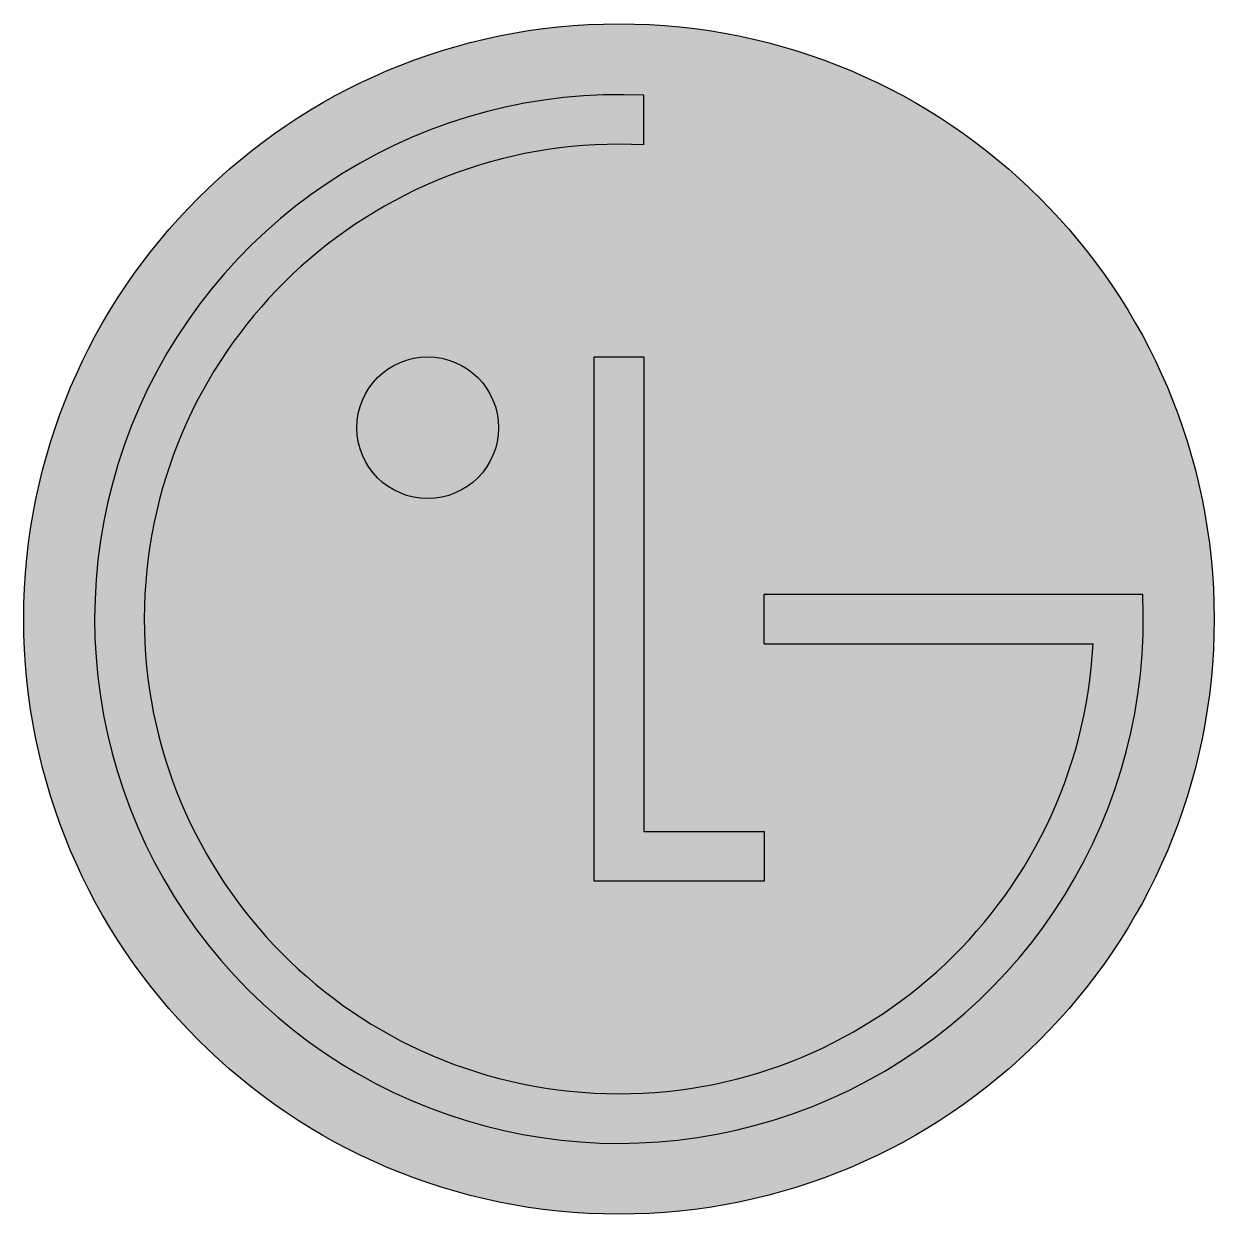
# Model space of a CAD drawing. Header units: inches. Extents: x 3300.4 to 3384.4, y 3888.7 to 3972.7.
import ezdxf

# ---------------------------------------------------------------- set-up
doc = ezdxf.new("R2010")
doc.units = ezdxf.units.IN
doc.header["$MEASUREMENT"] = 0

msp = doc.modelspace()

# ---------------------------------------------------------------- hatches: boundary and pattern name
at = {"true_color": 0xbb1155}
h = msp.add_hatch(color=232, dxfattribs=at)
h.dxf.hatch_style = 1
h.paths.add_polyline_path([(3300.444, 3930.692, 1), (3384.444, 3930.692, 1)])
h.paths.add_polyline_path([(3333.944, 3944.192, -1), (3323.944, 3944.192, -1)], flags=16)
h.paths.add_polyline_path([(3375.899, 3928.942), (3352.694, 3928.942), (3352.694, 3932.442), (3379.403, 3932.442, -2.585576), (3344.194, 3967.651), (3344.194, 3964.146, 2.414214)], flags=16)
h.paths.add_polyline_path([(3340.694, 3949.192), (3342.444, 3949.192), (3344.194, 3949.192), (3344.194, 3915.692), (3352.694, 3915.692), (3352.694, 3912.192), (3340.694, 3912.192)], flags=16)
at = {"true_color": 0xffffff}
h = msp.add_hatch(color=7, dxfattribs=at)
h.dxf.hatch_style = 1
h.paths.add_polyline_path([(3344.194, 3964.146), (3344.194, 3967.651, 2.585576), (3379.403, 3932.442), (3352.694, 3932.442), (3352.694, 3928.942), (3375.899, 3928.942, -2.414214)])
h.paths.add_polyline_path([(3323.944, 3944.192, 1), (3333.944, 3944.192, 1)], flags=17)
h.paths.add_polyline_path([(3344.194, 3949.192), (3342.444, 3949.192), (3340.694, 3949.192), (3340.694, 3912.192), (3352.694, 3912.192), (3352.694, 3915.692), (3344.194, 3915.692)], flags=17)

# ---------------------------------------------------------------- linework, layer by layer
at = {"color": 7, "true_color": 0xffffff}
for p, q in [((3344.194, 3964.146), (3344.194, 3967.651)), ((3340.694, 3912.192), (3340.694, 3949.192)), ((3340.694, 3949.192), (3342.444, 3949.192)), ((3342.444, 3949.192), (3344.194, 3949.192)), ((3344.194, 3949.192), (3344.194, 3915.692)), ((3352.694, 3928.942), (3352.694, 3932.442)), ((3352.694, 3932.442), (3379.403, 3932.442)), ((3352.694, 3928.942), (3375.899, 3928.942)), ((3344.194, 3915.692), (3352.694, 3915.692)), ((3352.694, 3915.692), (3352.694, 3912.192)), ((3352.694, 3912.192), (3340.694, 3912.192))]:
    msp.add_line(p, q, dxfattribs=at)
for centre, radius in [((3342.444, 3930.692), 42), ((3328.944, 3944.192), 5)]:
    msp.add_circle(centre, radius, dxfattribs=at)
for radius, start, end in [(37, 87.28905, 2.71095), (33.5, 87.00557, 357.00557)]:
    msp.add_arc((3342.444, 3930.692), radius, start, end, dxfattribs=at)

doc.saveas('drawing.dxf')
